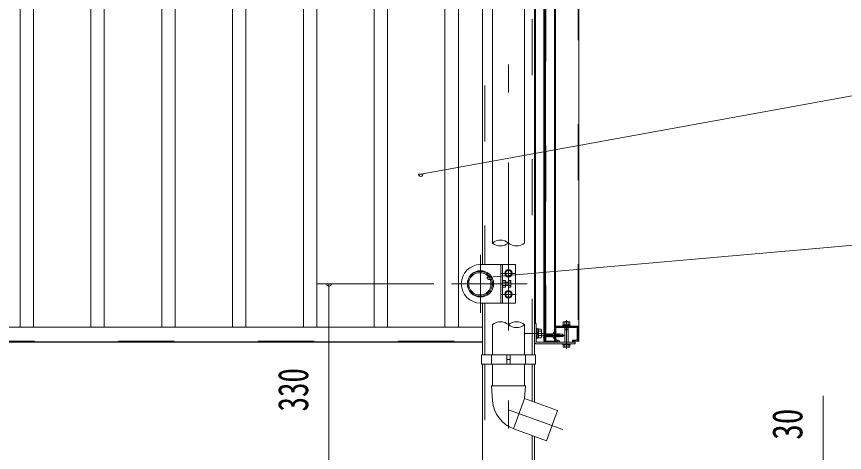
# Model space of a CAD drawing. Units: millimetres, scale not verified. Extents: x -26655 to 26659, y -10500 to 10500.
# Drawn here: x 19337 to 22889, y 1197 to 3066 of the extents above; entities that cross this region are included whole.
import ezdxf
from ezdxf.enums import TextEntityAlignment as Align

# ---------------------------------------------------------------- set-up
doc = ezdxf.new("R2010")
doc.units = ezdxf.units.MM
doc.header["$LTSCALE"] = 60
doc.linetypes.add('USER2', pattern=[10, 4, -6])
doc.linetypes.add('USER3', pattern=[24, 12, -5, 2, -5])
for name, color, linetype, lineweight in [('0-6_2-02BOLD', 7, 'Continuous', 18), ('0-7_2-12HIDDEN', 3, 'USER2', 18), ('0-8_2-22CENTER', 3, 'USER3', 18), ('0-9_2-42THIN', 4, 'Continuous', 18), ('0-A_2-52DIM', 3, 'Continuous', 18)]:
    doc.layers.add(name, color=color, linetype=linetype, lineweight=lineweight)
doc.styles.add('ＭＳ ゴシック', font='')
doc.styles.get('ＭＳ ゴシック').set_extended_font_data('MS Gothic')

msp = doc.modelspace()

# ---------------------------------------------------------------- linework, layer by layer
at = {"layer": '0-6_2-02BOLD'}
for p, q in [((21336.1, 4569.93), (21336.1, 2002.43)), ((21378.74, 4569.93), (21378.74, 2094.93)), ((21516.23, 4569.93), (21516.23, 2094.93)), ((21558.85, 1614.93), (21558.85, 4569.93)), ((21645.11, 1673.93), (21645.11, 3858.93)), ((21646.36, 1673.93), (21646.36, 3861.93)), ((21749.36, 1673.93), (21749.36, 3869.93)), ((21599.36, 1710.35), (21599.35, 3822.51)), ((21602.36, 3819.29), (21602.36, 1713.57)), ((21649.36, 1738.93), (21649.36, 3804.93)), ((21563.8, 3790.43), (21563.8, 1749.43)), ((21422.48, 2002.43), (21422.48, 1837.43)), ((21434.98, 1972.15), (21447.48, 1979.36)), ((21447.48, 1979.36), (21459.98, 1972.15)), ((21459.98, 1972.15), (21459.98, 1957.71)), ((21377.99, 1924.93), (21380.48, 1927.43)), ((21377.99, 1924.93), (21377.99, 1914.93)), ((21380.48, 1927.43), (21383.23, 1927.43)), ((21380.48, 1912.43), (21380.48, 1927.43)), ((21433.72, 1934.37), (21422.48, 1934.37)), ((21433.72, 1927.15), (21422.48, 1927.15)), ((21434.98, 1932.18), (21433.72, 1934.37)), ((21434.98, 1927.43), (21447.48, 1927.43)), ((21447.48, 1905.5), (21447.48, 1934.37)), ((21456.22, 1927.15), (21447.48, 1927.15)), ((21380.48, 1912.43), (21377.99, 1914.93)), ((21380.48, 1912.43), (21383.23, 1912.43)), ((21433.72, 1912.71), (21422.48, 1912.71)), ((21434.98, 1912.43), (21447.48, 1912.43)), ((21434.98, 1882.15), (21447.48, 1889.36)), ((21456.22, 1912.71), (21447.48, 1912.71)), ((21456.22, 1905.5), (21447.48, 1905.5)), ((21457.48, 1907.68), (21456.22, 1905.5)), ((21434.98, 1882.15), (21434.98, 1867.71)), ((21434.98, 1867.71), (21447.49, 1860.5)), ((21447.49, 1860.5), (21459.98, 1867.71)), ((21327.48, 1837.43), (21477.48, 1837.43)), ((21336.11, 1837.43), (21336.11, 1614.93)), ((21378.74, 1744.93), (21378.74, 1614.93)), ((21516.23, 1744.93), (21516.23, 1614.93)), ((21558.86, 1749.43), (21566.86, 1749.43)), ((21566.86, 1672.43), (21566.86, 1749.43)), ((21680.73, 1740.43), (21680.73, 1736.43)), ((21684.11, 1756.68), (21708.61, 1756.68)), ((21689.14, 1755.42), (21689.14, 1744.18)), ((21690.11, 1756.68), (21691.36, 1757.93)), ((21701.36, 1757.93), (21691.36, 1757.93)), ((21696.36, 1740.43), (21692.61, 1744.18)), ((21696.36, 1744.18), (21700.11, 1740.43)), ((21701.36, 1757.93), (21702.61, 1756.68)), ((21703.58, 1755.42), (21703.58, 1744.18)), ((21708.61, 1756.68), (21710.79, 1755.42)), ((21710.79, 1755.42), (21710.79, 1744.18)), ((21711.61, 1740.43), (21711.61, 1744.18)), ((17973.86, 1733.43), (21336.11, 1733.43)), ((21575.86, 1726.93), (21570.86, 1726.93)), ((21570.86, 1707.43), (21575.86, 1712.43)), ((21575.86, 1707.43), (21570.86, 1702.43)), ((21575.86, 1687.93), (21575.86, 1726.93)), ((21587.87, 1716.81), (21575.86, 1716.81)), ((21602.49, 1713.68), (21603.36, 1713.68)), ((21602.49, 1684.18), (21602.49, 1713.68)), ((21606.36, 1733.43), (21603.36, 1733.43)), ((21603.36, 1673.93), (21603.36, 1733.43)), ((21606.61, 1692.68), (21608.86, 1705.18)), ((21608.86, 1705.18), (21608.36, 1703.93)), ((21609.86, 1705.18), (21608.86, 1705.18)), ((21611.11, 1692.68), (21613.36, 1705.18)), ((21614.36, 1705.18), (21612.11, 1692.68)), ((21613.36, 1705.18), (21612.86, 1703.93)), ((21614.36, 1705.18), (21613.36, 1705.18)), ((21614.86, 1703.93), (21614.36, 1705.18)), ((21615.61, 1692.68), (21617.86, 1705.18)), ((21618.86, 1705.18), (21616.61, 1692.68)), ((21617.86, 1705.18), (21617.36, 1703.93)), ((21618.86, 1705.18), (21617.86, 1705.18)), ((21619.36, 1703.93), (21618.86, 1705.18)), ((21620.11, 1692.68), (21622.36, 1705.18)), ((21622.36, 1705.18), (21621.86, 1703.93)), ((21623.36, 1705.18), (21622.36, 1705.18)), ((21624.61, 1692.68), (21626.86, 1705.18)), ((21627.86, 1705.18), (21625.61, 1692.68)), ((21626.86, 1705.18), (21626.36, 1703.93)), ((21627.86, 1705.18), (21626.86, 1705.18)), ((21628.36, 1703.93), (21627.86, 1705.18)), ((21629.11, 1692.68), (21631.36, 1705.18)), ((21632.36, 1705.18), (21630.11, 1692.68)), ((21632.86, 1703.93), (21632.36, 1705.18)), ((21633.61, 1692.68), (21635.86, 1705.18)), ((21636.86, 1705.18), (21634.61, 1692.68)), ((21637.36, 1703.93), (21636.86, 1705.18)), ((21680.73, 1738.93), (21649.36, 1738.93)), ((21650.36, 1728.43), (21650.36, 1681.93)), ((21651.61, 1705.18), (21650.36, 1698.23)), ((21650.36, 1703.79), (21650.61, 1705.18)), ((21652.11, 1703.93), (21651.61, 1705.18)), ((21738.36, 1736.43), (21654.36, 1736.43)), ((21654.36, 1732.43), (21738.36, 1732.43)), ((21655.11, 1705.18), (21654.61, 1703.93)), ((21656.11, 1705.18), (21655.11, 1705.18)), ((21656.61, 1703.93), (21656.11, 1705.18)), ((21660.61, 1705.18), (21658.36, 1692.68)), ((21660.61, 1705.18), (21659.61, 1705.18)), ((21661.11, 1703.93), (21660.61, 1705.18)), ((21664.11, 1705.18), (21663.61, 1703.93)), ((21665.11, 1705.18), (21664.11, 1705.18)), ((21665.61, 1703.93), (21665.11, 1705.18)), ((21688.86, 1732.43), (21688.86, 1669.93)), ((21688.86, 1722.28), (21703.86, 1722.28)), ((21703.86, 1732.43), (21703.86, 1669.93)), ((21749.36, 1738.93), (21711.99, 1738.93)), ((21742.36, 1681.93), (21742.36, 1728.43)), ((21746.36, 1738.93), (21746.36, 1673.93)), ((17973.86, 1670.93), (21336.11, 1670.93)), ((17973.86, 1669.93), (21336.11, 1669.93)), ((21570.86, 1686.18), (21566.86, 1686.18)), ((21733.86, 1669.93), (21569.36, 1669.93)), ((21575.86, 1687.93), (21570.86, 1687.93)), ((21587.87, 1698.05), (21575.86, 1698.05)), ((21587.87, 1688.67), (21575.86, 1688.67)), ((21589.61, 1691.68), (21587.87, 1688.67)), ((21599.36, 1673.93), (21599.36, 1687.52)), ((21599.36, 1673.93), (21603.36, 1673.93)), ((21602.36, 1684.29), (21602.36, 1673.93)), ((21602.49, 1684.18), (21603.36, 1684.18)), ((21608.36, 1703.93), (21606.36, 1695.04)), ((21606.36, 1703.93), (21608.36, 1703.93)), ((21608.11, 1693.93), (21610.36, 1703.93)), ((21610.36, 1703.93), (21612.86, 1703.93)), ((21612.86, 1703.93), (21610.61, 1693.93)), ((21610.61, 1693.93), (21611.11, 1692.68)), ((21611.11, 1692.68), (21612.11, 1692.68)), ((21612.11, 1692.68), (21612.61, 1693.93)), ((21612.61, 1693.93), (21614.86, 1703.93)), ((21612.61, 1693.93), (21615.11, 1693.93)), ((21617.11, 1693.93), (21619.61, 1693.93)), ((21621.86, 1703.93), (21619.61, 1693.93)), ((21619.61, 1693.93), (21620.11, 1692.68)), ((21621.61, 1693.93), (21624.11, 1693.93)), ((21623.86, 1703.93), (21626.36, 1703.93)), ((21626.36, 1703.93), (21624.11, 1693.93)), ((21624.11, 1693.93), (21624.61, 1692.68)), ((21624.61, 1692.68), (21625.61, 1692.68)), ((21625.61, 1692.68), (21626.11, 1693.93)), ((21626.11, 1693.93), (21628.36, 1703.93)), ((21626.11, 1693.93), (21628.61, 1693.93)), ((21630.61, 1693.93), (21633.11, 1693.93)), ((21633.86, 1669.93), (21633.86, 1673.93)), ((21634.61, 1692.68), (21635.11, 1693.93)), ((21635.11, 1693.93), (21637.36, 1703.93)), ((21637.36, 1703.93), (21638.02, 1703.93)), ((21637.8, 1694.81), (21637.61, 1693.93)), ((21638.11, 1692.68), (21638.21, 1693.26)), ((21644.24, 1684.18), (21645.11, 1684.18)), ((21650.36, 1696.15), (21652.11, 1703.93)), ((21652.11, 1703.93), (21654.61, 1703.93)), ((21654.61, 1703.93), (21652.36, 1693.93)), ((21652.86, 1692.68), (21653.86, 1692.68)), ((21654.36, 1693.93), (21656.86, 1693.93)), ((21654.36, 1677.93), (21662.36, 1677.93)), ((21658.86, 1693.93), (21661.36, 1693.93)), ((21661.86, 1692.68), (21662.86, 1692.68)), ((21663.36, 1693.93), (21665.86, 1693.93)), ((21665.86, 1693.93), (21667.48, 1698.93)), ((21665.86, 1693.93), (21666.36, 1692.68)), ((21666.36, 1692.68), (21667.48, 1698.93)), ((21667.36, 1692.68), (21667.86, 1693.93)), ((21667.48, 1698.93), (21667.86, 1693.93)), ((21667.86, 1693.93), (21671.61, 1693.43)), ((21671.61, 1693.43), (21680.93, 1693.43)), ((21677.76, 1698.93), (21684.11, 1698.93)), ((21684.11, 1698.93), (21680.93, 1704.43)), ((21684.11, 1698.93), (21680.93, 1693.43)), ((21721.36, 1677.93), (21721.36, 1673.93)), ((21721.36, 1677.93), (21738.36, 1677.93)), ((21721.36, 1673.93), (21749.36, 1673.93)), ((21733.86, 1669.93), (21733.86, 1661.93)), ((21569.36, 1661.93), (21733.86, 1661.93)), ((21680.73, 1657.93), (21680.73, 1661.93)), ((21680.73, 1657.93), (21711.99, 1657.93)), ((21681.93, 1649.19), (21681.93, 1657.93)), ((21684.11, 1647.93), (21681.93, 1649.19)), ((21689.14, 1649.19), (21689.14, 1657.93)), ((21703.58, 1649.19), (21703.58, 1657.93)), ((21711.99, 1657.93), (21711.99, 1661.93)), ((21332.11, 1614.93), (21332.11, 1574.93)), ((21374.73, 1614.93), (21374.73, 1574.93)), ((21439.86, 1614.93), (21439.86, 1574.93)), ((21455.11, 1614.93), (21455.11, 1574.93)), ((21520.23, 1614.93), (21520.23, 1574.93)), ((21332.11, 1574.93), (21562.86, 1574.93)), ((21336.1, 1574.93), (21336.1, 969.93)), ((21378.74, 1574.93), (21378.74, 1482.66)), ((21439.86, 1594.93), (21455.11, 1594.93)), ((21516.23, 1574.93), (21516.23, 1482.66)), ((21558.85, 1574.93), (21558.85, 1412.15)), ((21374.98, 1482.66), (21519.99, 1482.66)), ((21379.38, 1418.17), (21374.98, 1482.66)), ((21516.23, 1427.66), (21469.21, 1298.45)), ((21469.91, 1298.2), (21610.16, 1247.15)), ((21558.85, 1265.83), (21558.85, 969.93))]:
    msp.add_line(p, q, dxfattribs=at)
for points in [[(21662.36, 1673.93), (21606.36, 1673.93), (21606.36, 3858.93)], [(21327.48, 2002.43), (21477.48, 2002.43), (21477.48, 1837.43)], [(21434.98, 1972.15), (21434.98, 1957.71), (21447.49, 1950.5), (21459.98, 1957.71)], [(21434.98, 1932.18), (21434.98, 1907.68), (21433.72, 1905.5), (21422.48, 1905.5)], [(21457.48, 1907.68), (21457.48, 1932.18), (21456.22, 1934.37), (21447.48, 1934.37)], [(21447.48, 1889.36), (21459.98, 1882.15), (21459.98, 1867.71)], [(21680.73, 1740.43), (21711.99, 1740.43), (21711.99, 1736.43)], [(21681.11, 1740.43), (21681.11, 1744.18), (21711.61, 1744.18)], [(21684.11, 1756.68), (21681.93, 1755.42), (21681.93, 1744.18)], [(21570.86, 1686.18), (21570.86, 1728.68), (21566.86, 1728.68)], [(21589.61, 1691.68), (21589.61, 1723.18), (21587.87, 1726.2), (21575.86, 1726.2)], [(21610.36, 1703.93), (21609.86, 1705.18), (21607.61, 1692.68)], [(21623.86, 1703.93), (21623.36, 1705.18), (21621.11, 1692.68)], [(21632.36, 1705.18), (21631.36, 1705.18), (21630.86, 1703.93)], [(21636.86, 1705.18), (21635.86, 1705.18), (21635.36, 1703.93)], [(21644.24, 1684.18), (21644.24, 1713.68), (21645.11, 1713.68)], [(21650.36, 1693.93), (21652.36, 1693.93), (21652.86, 1692.68), (21655.11, 1705.18)], [(21651.61, 1705.18), (21650.61, 1705.18), (21650.36, 1704.56)], [(21656.11, 1705.18), (21653.86, 1692.68), (21654.36, 1693.93), (21656.61, 1703.93), (21659.11, 1703.93), (21656.86, 1693.93), (21657.36, 1692.68), (21658.36, 1692.68), (21658.86, 1693.93), (21661.11, 1703.93), (21663.61, 1703.93), (21661.36, 1693.93), (21661.86, 1692.68), (21664.11, 1705.18)], [(21657.36, 1692.68), (21659.61, 1705.18), (21659.11, 1703.93)], [(21665.11, 1705.18), (21662.86, 1692.68), (21663.36, 1693.93), (21665.61, 1703.93), (21667.86, 1703.93), (21671.61, 1704.43), (21680.93, 1704.43)], [(21606.36, 1693.31), (21606.61, 1692.68), (21607.61, 1692.68), (21608.11, 1693.93), (21610.61, 1693.93)], [(21606.36, 1670.93), (21633.36, 1670.93), (21633.36, 1673.93)], [(21614.86, 1703.93), (21617.36, 1703.93), (21615.11, 1693.93), (21615.61, 1692.68), (21616.61, 1692.68)], [(21616.61, 1692.68), (21617.11, 1693.93), (21619.36, 1703.93), (21621.86, 1703.93)], [(21620.11, 1692.68), (21621.11, 1692.68), (21621.61, 1693.93), (21623.86, 1703.93)], [(21628.36, 1703.93), (21630.86, 1703.93), (21628.61, 1693.93), (21629.11, 1692.68), (21630.11, 1692.68)], [(21630.11, 1692.68), (21630.61, 1693.93), (21632.86, 1703.93)], [(21632.86, 1703.93), (21635.36, 1703.93), (21633.11, 1693.93), (21633.61, 1692.68), (21634.61, 1692.68)], [(21635.11, 1693.93), (21637.61, 1693.93), (21638.11, 1692.68), (21638.4, 1692.68)], [(21666.36, 1692.68), (21667.36, 1692.68), (21667.48, 1698.93)], [(21684.11, 1647.93), (21708.61, 1647.93), (21710.79, 1649.19), (21710.79, 1657.93)], [(21332.11, 1614.93), (21562.86, 1614.93), (21562.86, 1574.93)], [(21519.98, 1482.66), (21516.23, 1427.66), (21657.19, 1376.36), (21610.16, 1247.15)]]:
    msp.add_lwpolyline(points, dxfattribs=at)
for centre, radius in [((21327.48, 1919.93), 56.25), ((21324.61, 1919.93), 53.38), ((21324.61, 1919.93), 47.62), ((21447.48, 1964.93), 15.62), ((21447.48, 1964.93), 12.25), ((21447.48, 1874.93), 15.62), ((21447.48, 1874.93), 12.25)]:
    msp.add_circle(centre, radius, dxfattribs=at)
for centre, radius, start, end in [((21327.48, 1919.93), 82.5, 90, 270), ((21429.19, 1930.76), 5.79, 321.46857, 360), ((21413.71, 1919.93), 21.27, 340.17088, 19.83133), ((21451.69, 1930.76), 5.79, 321.45377, 0), ((21436.21, 1919.93), 21.27, 340.16867, 19.82912), ((21429.19, 1909.1), 5.79, 0, 38.54623), ((21451.69, 1909.1), 5.79, 0, 38.53143), ((21685.53, 1750.89), 5.79, 51.46857, 90), ((21696.36, 1735.41), 21.27, 70.17088, 109.83133), ((21707.18, 1750.89), 5.79, 90, 128.54623), ((21582.42, 1721.5), 7.19, 319.27318, 360), ((21563.46, 1707.43), 26.15, 338.9763, 21.02541), ((21605.23, 1698.93), 9.62, 137.75343, 222.24657), ((21614.86, 1698.93), 19.25, 129.98311, 230.01689), ((21646.98, 1698.93), 9.62, 137.75343, 222.24657), ((21656.61, 1698.93), 19.25, 129.98311, 230.01689), ((21654.36, 1728.43), 8, 90, 180), ((21654.36, 1728.43), 4, 90, 180), ((21738.36, 1728.43), 8, 0, 90), ((21738.36, 1728.43), 4, 0, 90), ((21569.36, 1672.43), 10.5, 180, 270), ((21569.36, 1672.43), 2.5, 180, 270), ((21582.42, 1693.36), 7.19, 0, 40.72961), ((21606.36, 1673.93), 3, 180, 270), ((21654.36, 1681.93), 8, 180, 270), ((21654.36, 1681.93), 4, 180, 270), ((21662.36, 1673.93), 4, 270, 90), ((21679.3, 1691.02), 8.06, 101.01431, 162.60643), ((21684.11, 1698.93), 6.35, 120.0002, 180), ((21738.36, 1681.93), 4, 270, 0), ((21738.36, 1681.93), 8, 270, 0), ((21685.53, 1653.73), 5.79, 270, 308.53143), ((21696.36, 1669.21), 21.27, 250.16867, 289.82912), ((21707.18, 1653.72), 5.79, 231.45377, 270), ((21516.56, 1427.54), 137.5, 183.90576, 250.16731)]:
    msp.add_arc(centre, radius, start, end, dxfattribs=at)
at = {"layer": '0-7_2-12HIDDEN'}
for p, q in [((21346.6, 4569.93), (21346.6, 2002.43)), ((21548.35, 1614.93), (21548.35, 4569.93)), ((21607.61, 1673.93), (21607.61, 3858.93)), ((21746.35, 3804.93), (21746.36, 1738.93)), ((21560.8, 3790.43), (21560.8, 1749.43)), ((21414.48, 2002.43), (21414.48, 1837.43)), ((21346.61, 1837.43), (21346.61, 1614.93)), ((17973.86, 1673.93), (21336.11, 1673.93)), ((21346.61, 1574.93), (21346.61, 969.93)), ((21548.36, 1574.93), (21548.36, 1415.97)), ((21548.36, 1269.65), (21548.36, 969.93))]:
    msp.add_line(p, q, dxfattribs=at)
at = {"layer": '0-8_2-22CENTER'}
for p, q in [((21447.48, 5319.93), (21447.48, -1305.07)), ((21327.48, 2044.93), (21327.48, 1794.93)), ((21416.23, 1964.93), (21478.73, 1964.93)), ((21202.49, 1919.93), (21527.48, 1919.93)), ((21416.23, 1874.93), (21480.37, 1874.93)), ((21696.36, 1640.67), (21696.36, 1764.04)), ((21594.24, 1707.43), (21519.61, 1707.43)), ((21593.76, 1698.93), (21689.88, 1698.93)), ((21447.48, 1379.52), (21680.66, 1294.65))]:
    msp.add_line(p, q, dxfattribs=at)
at = {"layer": '0-9_2-42THIN'}
for p, q in [((19352.48, 3799.43), (19352.48, 1733.43)), ((19409.98, 3799.43), (19409.98, 1733.43)), ((19656.23, 3799.43), (19656.23, 1733.43)), ((19713.73, 3799.43), (19713.73, 1733.43)), ((19959.98, 3799.43), (19959.98, 1733.43)), ((20017.48, 3799.43), (20017.48, 1733.43)), ((20263.73, 3799.43), (20263.73, 1733.43)), ((20321.23, 3799.43), (20321.23, 1733.43)), ((20567.48, 3799.43), (20567.48, 1733.43)), ((20624.98, 3799.43), (20624.98, 1733.43)), ((20871.23, 3799.43), (20871.23, 1733.43)), ((20928.73, 3799.43), (20928.73, 1733.43)), ((21174.98, 3799.43), (21174.98, 1733.43)), ((21232.48, 3799.43), (21232.48, 1733.43)), ((21383.47, 1925.43), (21378.48, 1925.43)), ((21447.48, 1925.43), (21434.98, 1925.43)), ((21383.47, 1914.43), (21378.48, 1914.43)), ((21447.48, 1914.43), (21434.98, 1914.43)), ((21690.86, 1722.28), (21688.86, 1718.81)), ((21690.86, 1722.28), (21690.86, 1732.43)), ((21701.86, 1722.28), (21701.86, 1732.43)), ((21701.86, 1722.28), (21703.86, 1718.81))]:
    msp.add_line(p, q, dxfattribs=at)
for centre, radius, start, end in [((21413.11, 2053.92), 53.51, 50.03191, 129.96809), ((21413.11, 2135.94), 53.51, 230.03191, 309.96809), ((21481.86, 2135.95), 53.52, 230.03349, 309.96651), ((21413.11, 1703.91), 53.52, 50.03349, 129.96651), ((21481.86, 1703.92), 53.51, 50.03191, 129.96809), ((21481.86, 1785.94), 53.51, 230.03191, 309.96809)]:
    msp.add_arc(centre, radius, start, end, dxfattribs=at)
at = {"layer": '0-A_2-52DIM'}
for p, q in [((23547.49, 2839.93), (21071.21, 2390.96)), ((21081.21, 2390.96), (21061.21, 2390.96)), ((21127.48, 1919.93), (20627.49, 1919.93)), ((20687.48, 1919.93), (20667.48, 1919.93)), ((20677.48, 1919.93), (20677.48, 1094.93)), ((21375.88, 1948.24), (21355.88, 1948.24)), ((22797.48, 1032.16), (22797.48, 1439.93))]:
    msp.add_line(p, q, dxfattribs=at)
msp.add_lwpolyline([(24947.49, 2139.93), (23547.49, 2139.93), (21365.88, 1948.25)], dxfattribs=at)
for centre in [(21071.21, 2390.96), (20677.48, 1919.93), (21365.88, 1948.24)]:
    msp.add_arc(centre, 10, 180, 0, dxfattribs=at)

# ---------------------------------------------------------------- texts
at = {"layer": '0-A_2-52DIM', "color": 7, "style": 'ＭＳ ゴシック'}
for s, width, p in [('330', 0.7, (20627.49, 1372.6)), ('30', 0.75, (22747.48, 1251.62))]:
    msp.add_text(s, height=130.2, rotation=90, dxfattribs=dict(at, width=width)).set_placement(p, align=Align.BOTTOM_LEFT)

doc.saveas('drawing.dxf')
